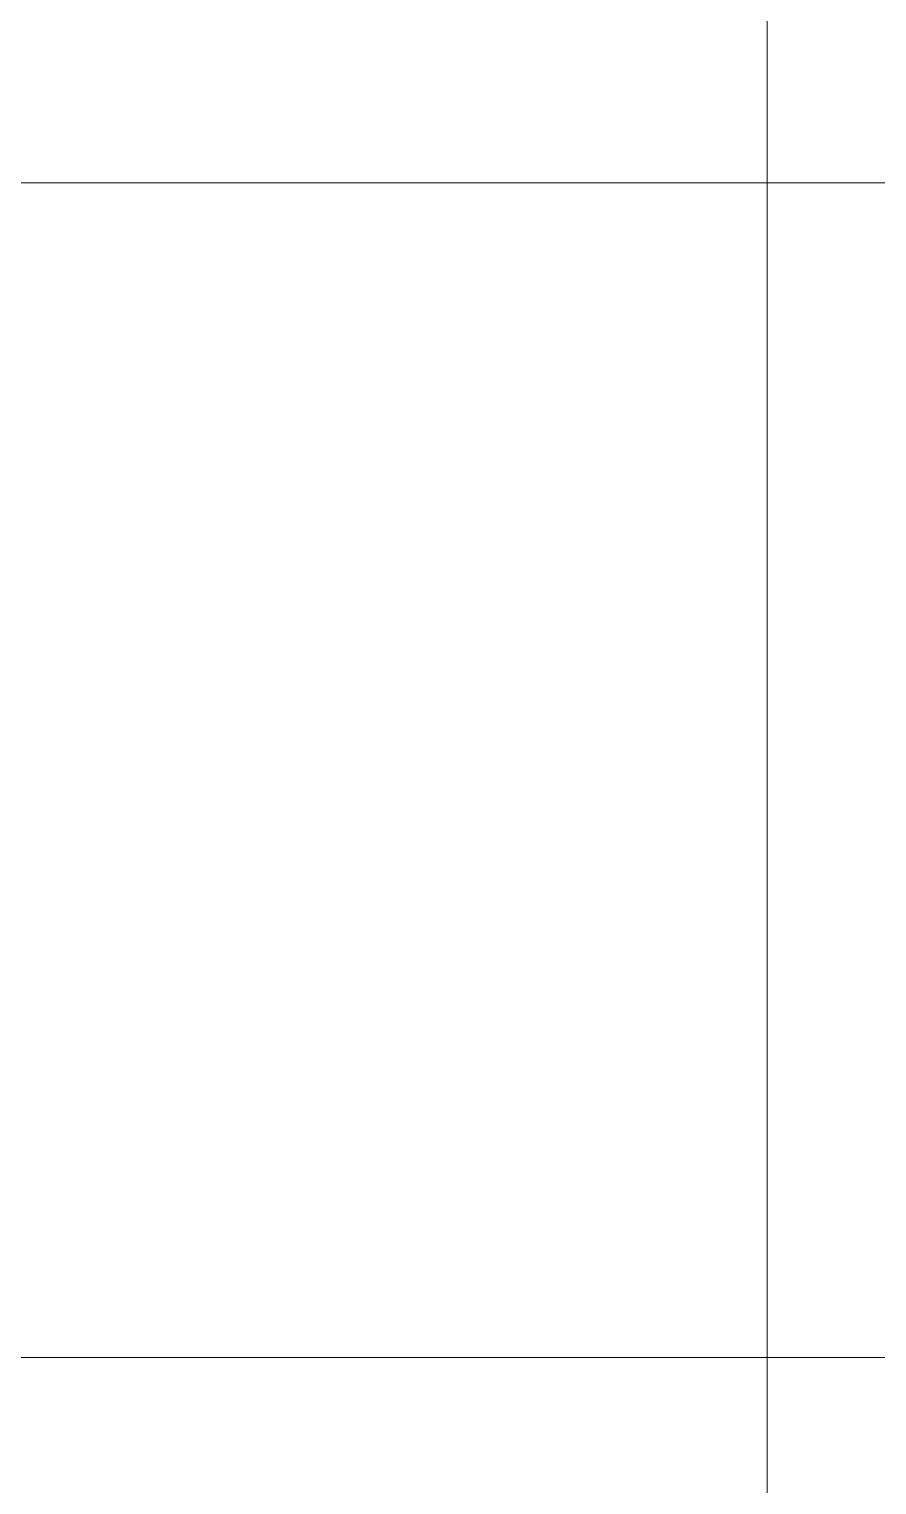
# Model space of a CAD drawing. Header units: metres. Extents: x -4.5 to 35.1, y -3.6 to 25.4.
# Drawn here: x 5.74 to 10.29, y 4.21 to 12.02 of the extents above; entities that cross this region are included whole.
import ezdxf

# ---------------------------------------------------------------- set-up
doc = ezdxf.new("R2010")
doc.units = ezdxf.units.M
doc.layers.add('Standard', color=7, linetype='Continuous', lineweight=25)

msp = doc.modelspace()

# ---------------------------------------------------------------- linework, layer by layer
at = {"layer": 'Standard', "color": 252, "linetype": 'Continuous', "lineweight": 13}
for p, q in [((9.6986, -3.2638), (9.6986, 25.0491)), ((9.6986, -3.2638), (9.6986, 25.0491)), ((-4.1221, 11.1917), (26.8317, 11.1917)), ((-4.1221, 11.1917), (26.8317, 11.1917)), ((-4.1221, 4.8908), (26.8317, 4.8908)), ((-4.1221, 4.8908), (26.8317, 4.8908))]:
    msp.add_line(p, q, dxfattribs=at)

doc.saveas('drawing.dxf')
